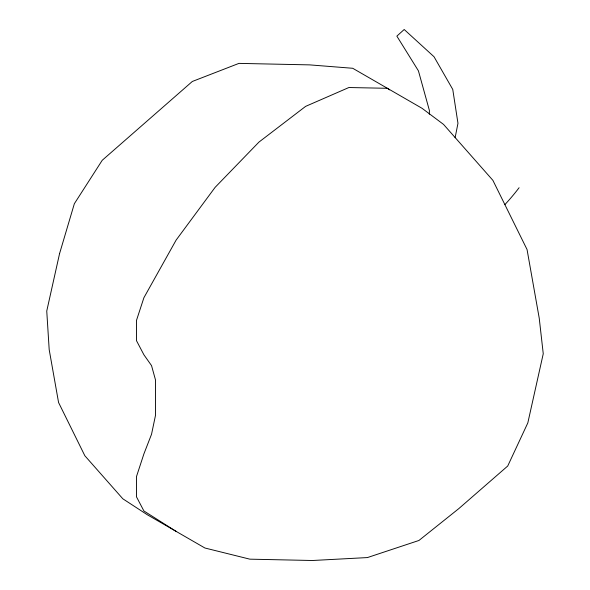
<?xml version="1.0" encoding="UTF-8"?>
<svg xmlns="http://www.w3.org/2000/svg" width="590" height="590" viewBox="0 0 590 590"><rect width="100%" height="100%" fill="white"/><g stroke="black" fill="none" stroke-linecap="round" stroke-linejoin="round"><path stroke-width="0.89" d="M429.328 114.217L429.417 110.544L418.428 70.852L396.864 36.13L404.194 29.5L434.026 56.743L452.759 89.429L457.965 123.295L455.111 137.736M176.122 531.384L143.908 510.97L136.474 496.839L136.474 476.602L143.908 453.887L151.534 434.27L155.554 415.08L155.554 380.152L151.534 365.601L143.908 354.789L136.474 340.651L136.474 320.422L143.908 297.707L176.122 240.093L215.092 187.384L258.958 142.087L305.627 106.37L348.882 87.527L387.394 88.301L389.606 89.864M519.097 187.723A134.549 77.681 -60 0 1 504.826 204.664M59.561 253.619L46.75 311.041L49.191 349.649L58.572 402.52L84.849 455.753L122.831 498.801L147.338 514.768L204.914 548.007L249.85 559.165L312.486 560.5L367.415 557.572L418.944 540.47L458.799 508.617L507.717 466.026L527.821 422.919L543.25 353.749L539.238 318.224L527.047 249.518L492.893 180.348L443.54 124.409L422.079 108.324L352.717 68.278L309.654 64.878L238.965 63.381L192.311 81.472L102.232 160.281L74.347 203.72L59.561 253.619"/></g></svg>
